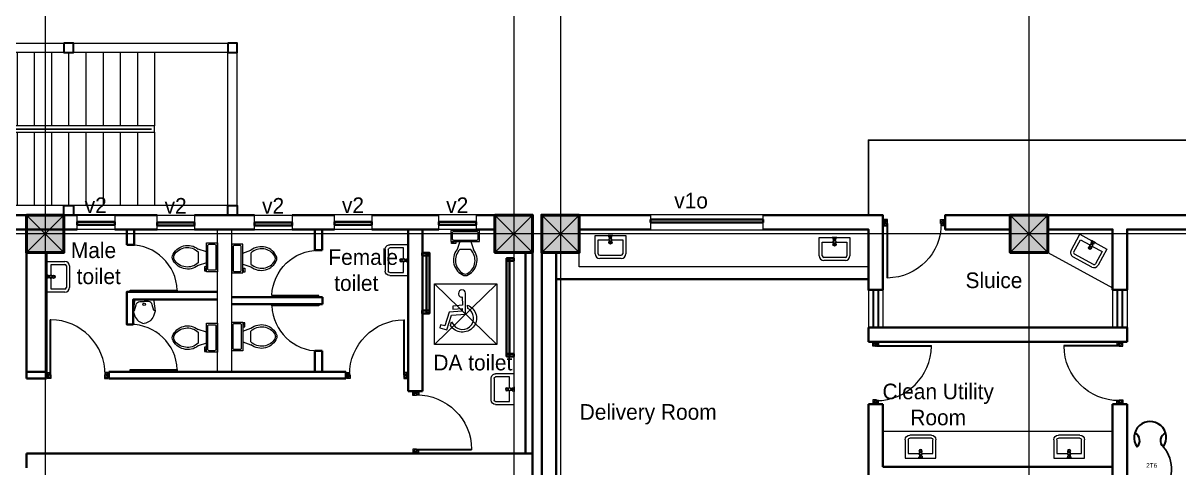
# Model space of a CAD drawing. Header units: millimetres. Extents: x 2419715 to 2617776, y 3786495 to 3864810.
# Drawn here: x 2452107 to 2470612, y 3844076 to 3851196 of the extents above; entities that cross this region are included whole.
import ezdxf

# ---------------------------------------------------------------- set-up
doc = ezdxf.new("R2010")
doc.units = ezdxf.units.MM
doc.header["$MEASUREMENT"] = 0
doc.linetypes.add('CENTER', pattern=[2, 1.25, -0.25, 0.25, -0.25])
doc.linetypes.add('DASHED', pattern=[0.75, 0.5, -0.25])
for name, color, linetype, lineweight in [('0newfurnture', 30, 'Continuous', 15), ('centreline', 52, 'CENTER', 5), ('Column-0.5', 14, 'Continuous', 50), ('Dimension- 0.15', 114, 'Continuous', 15), ('Dimension-137.5', 86, 'Continuous', 13), ('door', 41, 'Continuous', 5), ('Door Opening-0.09', 253, 'Continuous', 9), ('Elect Text', 51, 'Continuous', 50), ('Frame-0.3', 24, 'Continuous', 30), ('Furniture Hospital-0.09', 44, 'Continuous', 9), ('Hatch', 9, 'Continuous', 9), ('hidden lines', 205, 'DASHED', 5), ('LAN', 60, 'Continuous', 25), ('Metal  workt-0.2', 13, 'Continuous', 20), ('Sill Level', 140, 'Continuous', 20), ('stairs', 6, 'Continuous', 25), ('T-Fixture-0.09', 255, 'Continuous', 9), ('Telephone points', 53, 'Continuous', 15), ('WALL 0.2', 7, 'Continuous', 20), ('wall 0.4', 7, 'Continuous', 40), ('WINDOW', 152, 'Continuous', 30), ('Windows Plan', 152, 'Continuous', 35)]:
    doc.layers.add(name, color=color, linetype=linetype, lineweight=lineweight)
doc.layers.add('Text-0.2', color=7, linetype='Continuous')
doc.styles.add('arial.', font='arial.ttf')
doc.styles.get("Standard").update_dxf_attribs({"font": 'arial.ttf'})

# ---------------------------------------------------------------- blocks, each defined once
blk = doc.blocks.new("door 3'3")
at = {"layer": 'door'}
for p, q in [((82769.36, -31237.4), (82769.36, -31203.37)), ((82769.84, -31203.37), (82769.36, -31203.37)), ((82769.84, -31237.4), (82769.84, -31203.37))]:
    blk.add_line(p, q, dxfattribs=at)
at = {"layer": 'door', "ltscale": 80}
for points in [[(82769.84, -31239.84), (82767.36, -31239.84), (82767.36, -31239.37), (82766.88, -31239.37), (82766.88, -31236.38), (82767.36, -31236.38), (82767.36, -31235.91), (82769.36, -31235.91), (82769.36, -31237.4), (82769.84, -31237.4)], [(82802.93, -31239.84), (82805.41, -31239.84), (82805.41, -31239.37), (82805.88, -31239.37), (82805.88, -31236.38), (82805.41, -31236.38), (82805.41, -31235.91), (82803.4, -31235.91), (82803.4, -31237.4), (82802.93, -31237.4)]]:
    blk.add_lwpolyline(points, close=True, dxfattribs=at)
blk.add_arc((82769.36, -31237.4), 34.04, 0, 89.20471, dxfattribs=at)
at = {"layer": 'Hatch'}
for centre, radius, start, end in [((82767.7, -31239.85), 2.68, 36.75824, 107.53286), ((82767.27, -31240.34), 1.96, 14.76809, 101.35249), ((82768.07, -31239.12), 3.04, 64.81981, 103.53483), ((82757.2, -31236.2), 10.64, 342.68423, 1.60142), ((82764.36, -31235.92), 4.57, 311.03249, 0.21009), ((82767.3, -31236.13), 3.25, 271.0473, 321.53187), ((82805.07, -31239.85), 2.68, 72.46714, 143.24176), ((82805.47, -31236.13), 3.25, 218.46813, 268.9527), ((82804.7, -31239.12), 3.04, 76.46517, 115.18019), ((82805.49, -31240.34), 1.96, 78.64751, 165.23191), ((82808.41, -31235.92), 4.57, 179.78991, 228.96751), ((82815.57, -31236.2), 10.64, 178.39858, 197.31577)]:
    blk.add_arc(centre, radius, start, end, dxfattribs=at)
blk = doc.blocks.new('d1')
at = {"layer": 'door'}
for p, q in [((2442.75, 10746.15), (2408.33, 10746.15)), ((2408.33, 10746.15), (2408.33, 10745.72)), ((2442.75, 10745.72), (2408.32, 10745.72))]:
    blk.add_line(p, q, dxfattribs=at)
at = {"layer": 'door', "ltscale": 80}
for points in [[(2445, 10779.7), (2445, 10781.99), (2444.56, 10781.99), (2444.56, 10782.43), (2441.8, 10782.43), (2441.8, 10781.99), (2441.36, 10781.99), (2441.36, 10780.14), (2442.75, 10780.14), (2442.75, 10779.7)], [(2445, 10746.15), (2445, 10743.87), (2444.56, 10743.87), (2444.56, 10743.43), (2441.8, 10743.43), (2441.8, 10743.87), (2441.36, 10743.87), (2441.36, 10745.72), (2442.75, 10745.72), (2442.75, 10746.15)]]:
    blk.add_lwpolyline(points, close=True, dxfattribs=at)
at = {"layer": 'Door Opening-0.09', "ltscale": 80}
blk.add_arc((2442.75, 10745.72), 34.42, 90, 179.27403, dxfattribs=at)
at = {"layer": 'hidden lines'}
for centre, radius, start, end in [((2441.64, 10791.37), 9.82, 268.39858, 287.31577), ((2441.38, 10784.76), 4.22, 269.78991, 318.96751), ((2444.33, 10781.34), 2.81, 166.46517, 205.18019), ((2445.01, 10781.68), 2.48, 162.46714, 233.24176), ((2441.57, 10782.05), 3, 308.46813, 358.9527), ((2445.46, 10782.07), 1.81, 168.64751, 255.23191), ((2445.01, 10744.18), 2.48, 126.75824, 197.53286), ((2441.57, 10743.81), 3, 1.0473, 51.53187), ((2441.64, 10734.49), 9.82, 72.68423, 91.60142), ((2441.38, 10741.1), 4.22, 41.03249, 90.21009), ((2444.33, 10744.52), 2.81, 154.81981, 193.53483), ((2445.46, 10743.79), 1.81, 104.76809, 191.35249)]:
    blk.add_arc(centre, radius, start, end, dxfattribs=at)
blk = doc.blocks.new('sems')
at = {"layer": 'Dimension- 0.15', "ltscale": 5}
h = blk.add_hatch(dxfattribs=at)
h.set_pattern_fill('ANSI31', color=256, scale=25.555556)
h.set_pattern_definition([(45, (55035.0093, 4945698.8337), (-2.258813329, 2.258813329), [])])
h.paths.add_polyline_path([(2173550, 4150430), (2173550, 4150489), (2173491, 4150489, 0.414214)])
h.paths.add_polyline_path([(2173550, 4150430, 0.414214), (2173609, 4150489), (2173550, 4150489)])
h.paths.add_polyline_path([(2173550, 4150489), (2173609, 4150489, 0.414214), (2173550, 4150548)])
h.paths.add_polyline_path([(2173491, 4150489), (2173550, 4150489), (2173550, 4150548, 0.414214)])
for p, q in [((2174664, 4150546), (2174664, 4150431)), ((2174894, 4150489), (2174664, 4150546)), ((2174664, 4150431), (2174894, 4150489))]:
    blk.add_line(p, q, dxfattribs=at)
blk.add_lwpolyline([(2174664, 4150489), (2173550, 4150489)], dxfattribs=at)
blk.add_circle((2173550, 4150489), 59.1, dxfattribs=at)
blk.add_solid([(2174664, 4150546), (2174894, 4150489), (2174664, 4150431)], dxfattribs=at)
at = {"layer": 'Dimension-137.5', "ltscale": 5}
blk.add_line((2174664, 4150489), (2174894, 4150489), dxfattribs=at)
at = {"layer": 'Frame-0.3'}
for points in [[(2174450, 4151281), (2174450, 4151131), (2174600, 4151131), (2174600, 4151281)], [(2177075, 4151281), (2177075, 4151131), (2177225, 4151131), (2177225, 4151281)], [(2179700, 4151281), (2179700, 4151131), (2179850, 4151131), (2179850, 4151281)], [(2174450, 4148681), (2174450, 4148531), (2174600, 4148531), (2174600, 4148681)], [(2177075, 4148531), (2177075, 4148681), (2177225, 4148681), (2177225, 4148531)], [(2179700, 4148531), (2179700, 4148681), (2179850, 4148681), (2179850, 4148531)]]:
    blk.add_lwpolyline(points, close=True, dxfattribs=at)
at = {"layer": 'Metal  workt-0.2', "ltscale": 5}
for p, q in [((2174600, 4151281), (2179700, 4151281)), ((2175775, 4151131), (2175775, 4149956)), ((2176050, 4151131), (2176050, 4149956)), ((2176325, 4151131), (2176325, 4149956)), ((2176600, 4151131), (2176600, 4149956)), ((2176875, 4151131), (2176875, 4149956)), ((2177150, 4151131), (2177150, 4149956)), ((2177425, 4151131), (2177425, 4149956)), ((2177700, 4151131), (2177700, 4149956)), ((2177975, 4151131), (2177975, 4149956)), ((2178250, 4151131), (2178250, 4149956)), ((2178525, 4151131), (2178525, 4149956)), ((2179700, 4148681), (2179700, 4151131)), ((2175775, 4149856), (2175775, 4148681)), ((2176050, 4149856), (2176050, 4148681)), ((2176325, 4149856), (2176325, 4148681)), ((2176600, 4149856), (2176600, 4148681)), ((2176875, 4149856), (2176875, 4148681)), ((2177150, 4149856), (2177150, 4148681)), ((2177425, 4149856), (2177425, 4148681)), ((2177700, 4149856), (2177700, 4148681)), ((2177975, 4149856), (2177975, 4148681)), ((2178250, 4149856), (2178250, 4148681)), ((2178525, 4149856), (2178525, 4148681)), ((2175775, 4148531), (2174600, 4148531))]:
    blk.add_line(p, q, dxfattribs=at)
at = {"layer": 'Metal  workt-0.2'}
for points in [[(2177075, 4148531), (2179850, 4148531), (2179850, 4151131), (2174450, 4151131), (2174450, 4148531), (2174600, 4148531)], [(2179700, 4151131), (2174600, 4151131)], [(2174450, 4149851), (2173550, 4149847)], [(2179700, 4148681), (2175775, 4148681), (2175775, 4148531), (2176745, 4148531)]]:
    blk.add_lwpolyline(points, dxfattribs=at)
for points in [[(2175775, 4149956), (2175775, 4149856), (2178525, 4149856), (2178525, 4149956)], [(2175825, 4149906), (2175825, 4149906), (2178475, 4149906), (2178475, 4149906)]]:
    blk.add_lwpolyline(points, close=True, dxfattribs=at)
at = {"layer": 'stairs', "ltscale": 5}
for p, q in [((2174450, 4151281), (2174450, 4148531)), ((2173850, 4151131), (2173850, 4149848)), ((2174150, 4151131), (2174150, 4149849))]:
    blk.add_line(p, q, dxfattribs=at)
for points in [[(2173550, 4149847), (2173550, 4151131)], [(2174450, 4151131), (2173550, 4151131)]]:
    blk.add_lwpolyline(points, dxfattribs=at)
blk = doc.blocks.new('2ft column')
at = {"layer": 'Hatch', "ltscale": 5}
h = blk.add_hatch(color=256, dxfattribs=at)
h.dxf.hatch_style = 1
h.paths.add_polyline_path([(2207385, 4176559), (2207985, 4176559), (2207985, 4175959), (2207385, 4175959)])
at = {"layer": 'Column-0.5', "ltscale": 5}
blk.add_lwpolyline([(2207385, 4176559), (2207985, 4176559), (2207985, 4175959), (2207385, 4175959)], close=True, dxfattribs=at)
at = {"layer": 'Defpoints', "ltscale": 5}
for points in [[(2207985, 4176559), (2207385, 4175959)], [(2207985, 4175959), (2207385, 4176559)]]:
    blk.add_lwpolyline(points, dxfattribs=at)
blk = doc.blocks.new('main grid')
at = {"layer": 'centreline', "ltscale": 5}
for p, q in [((2533911, 4018930), (2533911, 3991299)), ((2541411, 4018930), (2541411, 3976624)), ((2542161, 4018930), (2542161, 3976624)), ((2549661, 4018930), (2549661, 3976624)), ((2559988, 4011172), (2515645, 4011172))]:
    blk.add_line(p, q, dxfattribs=at)
at = {"layer": 'Hatch'}
for p in [(326226, -165087), (333726, -165087)]:
    blk.add_blockref('2ft column', p, dxfattribs=at)
at = {"layer": 'Hatch', "xscale": -1}
for p in [(4749846, -165087), (4757346, -165087)]:
    blk.add_blockref('2ft column', p, dxfattribs=at)
blk = doc.blocks.new('TAP')
at = {"layer": 'Furniture Hospital-0.09', "linetype": 'Continuous'}
for p, q in [((0, 38), (0, -38)), ((5, 38), (0, 38)), ((5, 38), (5, -38)), ((30, 25), (5, 25)), ((30, 0), (5, 0)), ((30, 25), (30, -25)), ((56, 16), (30, 16)), ((51, 7), (48, 8)), ((59, 19), (57, 22)), ((73, 24), (73, 27)), ((88, 20), (89, 22)), ((97, 15), (125, 12)), ((97, 8), (100, 9)), ((5, -38), (0, -38)), ((30, -25), (5, -25)), ((56, -16), (30, -16)), ((51, -8), (48, -9)), ((60, -20), (58, -22)), ((74, -24), (74, -27)), ((88, -19), (90, -22)), ((97, -7), (100, -8)), ((97, -15), (125, -12))]:
    blk.add_line(p, q, dxfattribs=at)
for radius in [21.2, 19.7]:
    blk.add_circle((74, 0), radius, dxfattribs=at)
for centre, radius, start, end in [((74, 0), 27.2, 163.0512, 199.0512), ((74, 0), 24.2, 127.0512, 163.0512), ((74, 0), 27.2, 91.0512, 127.0512), ((74, 0), 24.2, 55.0512, 91.0512), ((74, 0), 27.2, 19.0512, 55.0512), ((74, 0), 24.2, 343.0512, 19.0512), ((95, 0), 32.6, 337.45, 22.55), ((74, 0), 24.2, 199.0512, 235.0512), ((74, 0), 27.2, 235.0512, 271.0512), ((74, 0), 24.2, 271.0512, 307.0512), ((74, 0), 27.2, 307.0512, 343.0512)]:
    blk.add_arc(centre, radius, start, end, dxfattribs=at)
blk = doc.blocks.new('bazin')
at = {"layer": '0newfurnture', "ltscale": 5}
for p, q in [((2434577, 4011590), (2435069, 4011590)), ((2434577, 4011295), (2434577, 4011590)), ((2434626, 4011295), (2434626, 4011516)), ((2434626, 4011516), (2434799, 4011516)), ((2434847, 4011516), (2435020, 4011516)), ((2435020, 4011516), (2435020, 4011295)), ((2435069, 4011590), (2435069, 4011295)), ((2434996, 4011270), (2434651, 4011270)), ((2434996, 4011221), (2434651, 4011221))]:
    blk.add_line(p, q, dxfattribs=at)
blk.add_circle((2434823, 4011477), 25.6, dxfattribs=at)
for centre, radius, start, end in [((2434651, 4011295), 73.8, 180, 270), ((2434651, 4011295), 24.6, 180, 270), ((2434996, 4011295), 73.8, 270, 0), ((2434996, 4011295), 24.6, 270, 0)]:
    blk.add_arc(centre, radius, start, end, dxfattribs=at)
at = {"layer": '0newfurnture', "ltscale": 5, "xscale": 0.9842520018725999, "yscale": 0.9842520018725999, "zscale": 0.9842520018725999, "rotation": 270}
blk.add_blockref('TAP', (2434823, 4011590), dxfattribs=at)
blk = doc.blocks.new('Toilet - top')
at = {"layer": 'Furniture Hospital-0.09'}
for p, q in [((-8, -8.5), (-8, -8)), ((-7, -8), (-7, -9.5)), ((-4, -8), (-6, -14)), ((4, -8), (6, -14)), ((9.5, -6), (9.5, -2)), ((-10, -8.5), (-8, -8.5)), ((-10, -9.5), (-10, -8.5)), ((-7, -9.5), (-10, -9.5)), ((4, -14), (-4, -14))]:
    blk.add_line(p, q, dxfattribs=at)
blk.add_lwpolyline([(10.5, -8), (10.5, 0), (-10.5, 0), (-10.5, -8)], close=True, dxfattribs=at)
for points in [[(-9.5, -2), (-9.5, -6)], [(8.5, -1), (-8.5, -1)], [(-8.5, -7), (8.5, -7)]]:
    blk.add_lwpolyline(points, dxfattribs=at)
for centre, radius, start, end in [((-8.62, -1.88), 0.884, 81.8699, 188.1301), ((-8.62, -6.12), 0.884, 171.8699, 278.1301), ((8.62, -1.88), 0.884, 351.8699, 98.1301), ((8.62, -6.12), 0.884, 261.8699, 8.1301), ((3.52, -21.58), 12.17, 141.46911, 247.97143), ((4.2, -21.82), 11.33, 136.36773, 238.94682), ((-3.52, -21.58), 12.17, 292.02843, 38.53071), ((-4.2, -21.82), 11.33, 301.05301, 43.63209), ((0, -27.88), 4, 245.73182, 294.26817), ((0, -29), 4, 254.86053, 285.13947)]:
    blk.add_arc(centre, radius, start, end, dxfattribs=at)
blk = doc.blocks.new('26 door')
at = {"layer": 'door'}
blk.add_line((42654.7, -717.83), (42654.7, -716.68), dxfattribs=at)
at = {"layer": 'door', "ltscale": 5}
blk.add_lwpolyline([(42654.7, -716.68), (42684.73, -716.68), (42684.73, -717.83), (42654.7, -717.83)], dxfattribs=at)
at = {"layer": 'Door Opening-0.09'}
blk.add_arc((42654.79, -717.79), 29.96, 2.13581, 90.17937, dxfattribs=at)
blk = doc.blocks.new('TIA UR Plan-flat-1')
at = {"layer": 'Furniture Hospital-0.09'}
for points in [[(-186, 175), (-265, 150, 0.270578), (-380, 0, 0.556713)], [(-186, -175), (-265, -150, -0.270578), (-380, 0, -0.556713)], [(0, 0), (0, 132, 0.414214), (-25, 157), (-186, 175)], [(0, 0), (0, -132, -0.414214), (-25, -157), (-186, -175)], [(-174, 175), (-174, 154), (-81, 130, -0.321575), (-32, 71), (-32, 0)], [(-174, -175), (-174, -154), (-81, -130, 0.321575), (-32, -71), (-32, 0)]]:
    blk.add_lwpolyline(points, format="xyb", dxfattribs=at)
blk.add_circle((-75, 0), 20, dxfattribs=at)
blk = doc.blocks.new('Wheel Chair')
at = {"layer": 'T-Fixture-0.09'}
blk.add_lwpolyline([(-130, -183, -0.239978), (-223, 0, -0.243341), (-129, 182), (-128, 182, -0.241316), (75, 211), (76, 211, -0.238142), (218, 65), (184, 14), (173, 51, 0.192657), (94, 153), (94, 154, 0.25323), (-74, 162), (-74, 161, 0.245902), (-174, 27), (-175, 27, 0.247474), (-120, -132), (-128, -181)], format="xyb", dxfattribs=at)
blk.add_lwpolyline([(305, 47), (366, 13), (392, 59), (290, 117), (158, -89), (-63, -51), (-146, -374, 0.423515), (-104, -442), (-103, -442, 0.413314), (-35, -399), (-32, -388, 0.409265), (-67, -332), (-80, -330), (-48, -201), (105, -227), (113, -178), (-33, -153), (-23, -112), (182, -146)], format="xyb", close=True, dxfattribs=at)
blk = doc.blocks.new('v2')
at = {"layer": 'Sill Level'}
blk.add_lwpolyline([(2448277, 3818910), (2448877, 3818910), (2448877, 3818670), (2448277, 3818670)], close=True, dxfattribs=at)
at = {"layer": 'Windows Plan'}
blk.add_lwpolyline([(2448877, 3818790), (2448277, 3818790), (2448277, 3818743), (2448877, 3818743)], close=True, dxfattribs=at)
at = {"layer": 'Text-0.2', "ltscale": 5, "insert": (2448397, 3818932), "char_height": 250, "attachment_point": 7, "rotation": 0.0008, "style": 'arial.'}
blk.add_mtext('{\\fStylus BT|b0|i0|c0|p34;v2}', dxfattribs=at)
blk = doc.blocks.new('v18')
at = {"layer": 'Sill Level'}
blk.add_lwpolyline([(2462914, 3850453), (2464714, 3850453), (2464714, 3850693), (2462914, 3850693)], close=True, dxfattribs=at)
at = {"layer": 'Windows Plan'}
blk.add_lwpolyline([(2464714, 3850573), (2462914, 3850573), (2462914, 3850620), (2464714, 3850620)], close=True, dxfattribs=at)
at = {"layer": 'Text-0.2', "ltscale": 5, "insert": (2463832, 3850794), "char_height": 250, "attachment_point": 9, "rotation": 359.9992, "style": 'arial.'}
blk.add_mtext('\\pxqc;{\\fStylus BT|b0|i0|c0|p34;v1o}', dxfattribs=at)
blk = doc.blocks.new('tel')
at = {"layer": 'Telephone points', "lineweight": 30}
for centre, radius, start, end in [((904092, -135999), 143, 145.3092, 35.8587), ((903930, -135971), 70.1, 289.0836, 50.6504), ((904263, -135969), 78, 135.7922, 242.2322)]:
    blk.add_arc(centre, radius, start, end, dxfattribs=at)

msp = doc.modelspace()

# ---------------------------------------------------------------- linework, layer by layer
at = {"layer": '0newfurnture', "ltscale": 5}
for p, q in [((2455217, 3845614), (2455217, 3847894)), ((2455447, 3845614), (2455447, 3847894)), ((2468511, 3847524), (2469551, 3846957))]:
    msp.add_line(p, q, dxfattribs=at)
msp.add_lwpolyline([(2463953, 3847894), (2465641, 3847894), (2465641, 3847294), (2461011, 3847294), (2461011, 3847894), (2462153, 3847894)], dxfattribs=at)
msp.add_lwpolyline([(2465871, 3844094), (2469551, 3844094), (2469551, 3844658), (2465871, 3844658)], close=True, dxfattribs=at)
at = {"layer": 'centreline', "ltscale": 5}
for p, q in [((2452461, 3855582), (2452461, 3827952)), ((2468211, 3855582), (2468211, 3807642))]:
    msp.add_line(p, q, dxfattribs=at)
at = {"layer": 'Door Opening-0.09'}
msp.add_lwpolyline([(2458691, 3847024), (2459691, 3847024), (2459691, 3846052), (2458691, 3846052)], close=True, dxfattribs=at)
for points in [[(2459691, 3847024), (2458691, 3846052)], [(2458691, 3847024), (2459691, 3846052)]]:
    msp.add_lwpolyline(points, dxfattribs=at)
at = {"layer": 'LAN', "ltscale": 5}
for centre, radius, start, end in [((2467107, 3874986), 38920, 226.966, 247.4814), ((2445321, 3838340), 6915, 5.562, 85.8639), ((2469934, 3844054), 560, 314.9215, 40.0617)]:
    msp.add_arc(centre, radius, start, end, dxfattribs=at)
at = {"layer": 'stairs', "ltscale": 5}
msp.add_lwpolyline([(2465642, 3848124), (2465642, 3849324), (2477211, 3849324), (2477211, 3840624)], dxfattribs=at)
at = {"layer": 'WALL 0.2', "ltscale": 5}
for points in [[(2465641, 3846924), (2465641, 3846324)], [(2465871, 3846924), (2465871, 3846324)], [(2469551, 3846924), (2469551, 3846324)], [(2469781, 3846924), (2469781, 3846324)]]:
    msp.add_lwpolyline(points, dxfattribs=at)
at = {"layer": 'wall 0.4', "ltscale": 5}
for p, q in [((2458273, 3845304), (2458273, 3847894)), ((2458503, 3845304), (2458503, 3847894)), ((2452161, 3845504), (2452161, 3847524)), ((2452481, 3845504), (2452481, 3847524)), ((2460151, 3847524), (2460151, 3844304)), ((2460261, 3847524), (2460261, 3844304)), ((2460641, 3847096), (2465641, 3847096)), ((2455447, 3846809), (2456901, 3846809)), ((2456901, 3846809), (2456901, 3846699)), ((2455447, 3846699), (2456901, 3846699)), ((2465641, 3846094), (2465641, 3846324)), ((2465641, 3846324), (2469781, 3846324)), ((2469781, 3846324), (2469781, 3846094)), ((2469781, 3846094), (2465641, 3846094)), ((2452481, 3845614), (2452161, 3845614)), ((2452481, 3845504), (2452161, 3845504)), ((2457273, 3845614), (2453481, 3845614)), ((2453481, 3845614), (2453481, 3845504)), ((2457273, 3845504), (2453481, 3845504)), ((2457273, 3845614), (2457273, 3845504)), ((2458503, 3845304), (2458273, 3845304)), ((2465641, 3843864), (2465641, 3845094)), ((2465641, 3845094), (2465871, 3845094)), ((2465871, 3845094), (2465871, 3844094)), ((2469551, 3844094), (2469551, 3845094)), ((2469781, 3845094), (2469551, 3845094)), ((2469781, 3845094), (2469781, 3843144)), ((2452161, 3844304), (2452161, 3844074)), ((2460261, 3844304), (2452161, 3844304)), ((2460261, 3840624), (2460261, 3844304)), ((2460411, 3844074), (2460411, 3844304)), ((2465871, 3844094), (2469551, 3844094)), ((2469551, 3843144), (2469551, 3844094))]:
    msp.add_line(p, q, dxfattribs=at)
for points in [[(2452973, 3848124), (2451361, 3848124)], [(2454251, 3848124), (2453573, 3848124)], [(2454376, 3848124), (2454376, 3848124)], [(2455813, 3848124), (2454851, 3848124)], [(2457091, 3848124), (2456413, 3848124)], [(2458761, 3848124), (2457691, 3848124)], [(2459661, 3848124), (2459361, 3848124)], [(2461011, 3848124), (2462153, 3848124)], [(2463953, 3848124), (2465871, 3848124), (2465871, 3846924), (2465641, 3846924), (2465641, 3847894), (2463953, 3847894)], [(2467911, 3848124), (2466871, 3848124), (2466871, 3847894), (2467911, 3847894)], [(2468511, 3848124), (2471881, 3848124)], [(2452973, 3847894), (2451361, 3847894)], [(2454251, 3847894), (2453573, 3847894)], [(2455813, 3847894), (2454851, 3847894)], [(2457091, 3847894), (2456413, 3847894)], [(2458761, 3847894), (2457691, 3847894)], [(2459661, 3847894), (2459361, 3847894)], [(2462153, 3847894), (2461011, 3847894)], [(2471881, 3847894), (2469781, 3847894), (2469781, 3846924), (2469551, 3846924), (2469551, 3847894), (2468511, 3847894)], [(2460411, 3847524), (2460411, 3840624)], [(2460641, 3847524), (2460641, 3841894), (2465641, 3841894), (2465641, 3842064), (2465871, 3842064), (2465871, 3839414), (2465641, 3839414), (2465641, 3841664), (2460641, 3841664), (2460641, 3840624)], [(2455217, 3846769), (2453867, 3846769), (2453867, 3846372), (2453767, 3846372), (2453767, 3846894), (2455217, 3846894)]]:
    msp.add_lwpolyline(points, dxfattribs=at)
for points in [[(2453767, 3847644), (2453885, 3847644), (2453885, 3847894), (2453767, 3847894)], [(2456897, 3847559), (2456779, 3847559), (2456779, 3847894), (2456897, 3847894)], [(2458612, 3847474), (2458612, 3847519), (2458497, 3847519), (2458497, 3847474)], [(2458563, 3846552), (2458563, 3847515), (2458612, 3847515), (2458612, 3846552)], [(2459847, 3847388), (2459847, 3847432), (2459961, 3847432), (2459961, 3847388)], [(2459896, 3845860), (2459896, 3847429), (2459847, 3847429), (2459847, 3845860)], [(2458612, 3846593), (2458612, 3846549), (2458497, 3846549), (2458497, 3846593)], [(2456897, 3845949), (2456779, 3845949), (2456779, 3845614), (2456897, 3845614)], [(2459847, 3845904), (2459847, 3845860), (2459961, 3845860), (2459961, 3845904)]]:
    msp.add_lwpolyline(points, close=True, dxfattribs=at)
at = {"layer": 'WINDOW', "ltscale": 5}
for points in [[(2465716, 3846924), (2465716, 3846324)], [(2465796, 3846924), (2465796, 3846324)], [(2469626, 3846924), (2469626, 3846324)], [(2469706, 3846924), (2469706, 3846324)]]:
    msp.add_lwpolyline(points, dxfattribs=at)

# ---------------------------------------------------------------- block references
at = {"layer": '0newfurnture', "ltscale": 5}
msp.add_blockref('main grid', (-81450, -163348), dxfattribs=at)
at = {"layer": '0newfurnture'}
for p in [(26687, -163792), (30276, -163825)]:
    msp.add_blockref('bazin', p, dxfattribs=at)
for p, rotation in [((-1588785, 1491085), 331.4004904711639), ((6464071, 1412312), 90)]:
    msp.add_blockref('bazin', p, dxfattribs=dict(at, rotation=rotation))
at = {"layer": '0newfurnture', "xscale": -1}
for p, rotation in [((-1553317, 1412576), 270), ((-1551623, 1410511), 270), ((31653, 7855822), 180), ((34031, 7855822), 180)]:
    msp.add_blockref('bazin', p, dxfattribs=dict(at, rotation=rotation))
at = {"layer": 'door', "yscale": 25, "zscale": 25}
for p, xscale in [((1387456, 3864840), 25), ((3523208, 3864755), -25), ((1387456, 3863568), 25)]:
    msp.add_blockref('26 door', p, dxfattribs=dict(at, xscale=xscale))
at = {"layer": 'door', "xscale": 25, "yscale": 25, "zscale": 25, "rotation": 180}
msp.add_blockref('26 door', (3523208, 3828753), dxfattribs=at)
at = {"layer": 'Door Opening-0.09'}
for name, p, xscale, yscale, zscale, rotation in [("door 3'3", (343232, 3048118), -25.64102901525867, 25.64102901525867, 25.64102901525867, 179.9706059984345), ('d1', (2176972, 3908039), 25.64102998076803, 25.64102998076803, 25.64102998076803, 270.0333351146509), ('d1', (2528563, 4121530), 25.64102998076803, 25.64102998076803, 25.64102998076803, 179.9666648857409), ('d1', (2406860, 4121530), -25.64102998076803, 25.64102998076803, 25.64102998076803, 180.0333351142591)]:
    msp.add_blockref(name, p, dxfattribs=dict(at, xscale=xscale, yscale=yscale, zscale=zscale, rotation=rotation))
at = {"layer": 'Furniture Hospital-0.09', "xscale": 21.93575057202424, "yscale": 21.93575057202424, "zscale": 21.93575057202424}
msp.add_blockref('Toilet - top', (2459186, 3847877), dxfattribs=at)
at = {"layer": 'Furniture Hospital-0.09', "yscale": 21.93575057202424, "zscale": 21.93575057202424}
for p, xscale, rotation in [((2455217, 3847447), -21.93575057202424, 270), ((2455447, 3847427), 21.93575057202424, 90.00000000000001), ((2455217, 3846160), -21.93575057202424, 270), ((2455447, 3846179), -21.93575057202424, 90)]:
    msp.add_blockref('Toilet - top', p, dxfattribs=dict(at, xscale=xscale, rotation=rotation))
at = {"layer": 'Furniture Hospital-0.09', "rotation": 89.99999936601192}
msp.add_blockref('TIA UR Plan-flat-1', (2454045, 3846769), dxfattribs=at)
at = {"layer": 'T-Fixture-0.09', "rotation": 194.4181928326748}
msp.add_blockref('Wheel Chair', (2459143, 3846472), dxfattribs=at)
at = {"layer": 'Telephone points', "linetype": 'Continuous', "xscale": 1.797462406102568, "yscale": 1.797462406102568, "zscale": 1.797462406102568, "rotation": 180.0000108807301}
msp.add_blockref('tel', (4095223, 3600109), dxfattribs=at)
at = {"layer": 'wall 0.4'}
for name, p in [('sems', (275686, -300407)), ('v18', (-761, -2568)), ('v2', (4696, 29224)), ('v2', (5975, 29214)), ('v2', (7536, 29214)), ('v2', (8815, 29224)), ('v2', (10484, 29224))]:
    msp.add_blockref(name, p, dxfattribs=at)
at = {"layer": 'wall 0.4', "ltscale": 5, "xscale": -25.64102998076803, "yscale": 25.64102998076803, "zscale": 25.64102998076803}
for p, rotation in [((2733782, 3908039), 89.96666488534903), ((2520880, 3568795), 359.966664885349)]:
    msp.add_blockref('d1', p, dxfattribs=dict(at, rotation=rotation))

# ---------------------------------------------------------------- texts
at = {"layer": 'Elect Text', "ltscale": 3}
msp.add_text('2T6', height=73.3, rotation=0, dxfattribs=at).set_placement((2470088, 3844078))
at = {"layer": 'Text-0.2', "ltscale": 5, "char_height": 250, "style": 'arial.'}
for s, insert, attachment_point, rotation in [('{\\fStylus BT|b0|i0|c0|p34;Male\\P toilet}', (2452872, 3847014), 7, 0.0008), ('{\\fStylus BT|b0|i0|c0|p34;Female\\P toilet}', (2456995, 3846905), 7, 0.0008), ('{\\fStylus BT|b0|i0|c0|p34;Sluice}', (2468106, 3846950), 9, 359.9992), ('{\\fStylus BT|b0|i0|c0|p34;DA toilet}', (2458676, 3845633), 7, 0.0008), ('\\pxqc;{\\fStylus BT|b0|i0|c0|p34;Clean Utility \\PRoom}', (2467696, 3844754), 9, 359.9992), ('\\pxqc;{\\fStylus BT|b0|i0|c0|p34;Delivery Room}', (2463211, 3844771), 9, 359.9992)]:
    msp.add_mtext(s, dxfattribs=dict(at, insert=insert, attachment_point=attachment_point, rotation=rotation))

doc.saveas('drawing.dxf')
